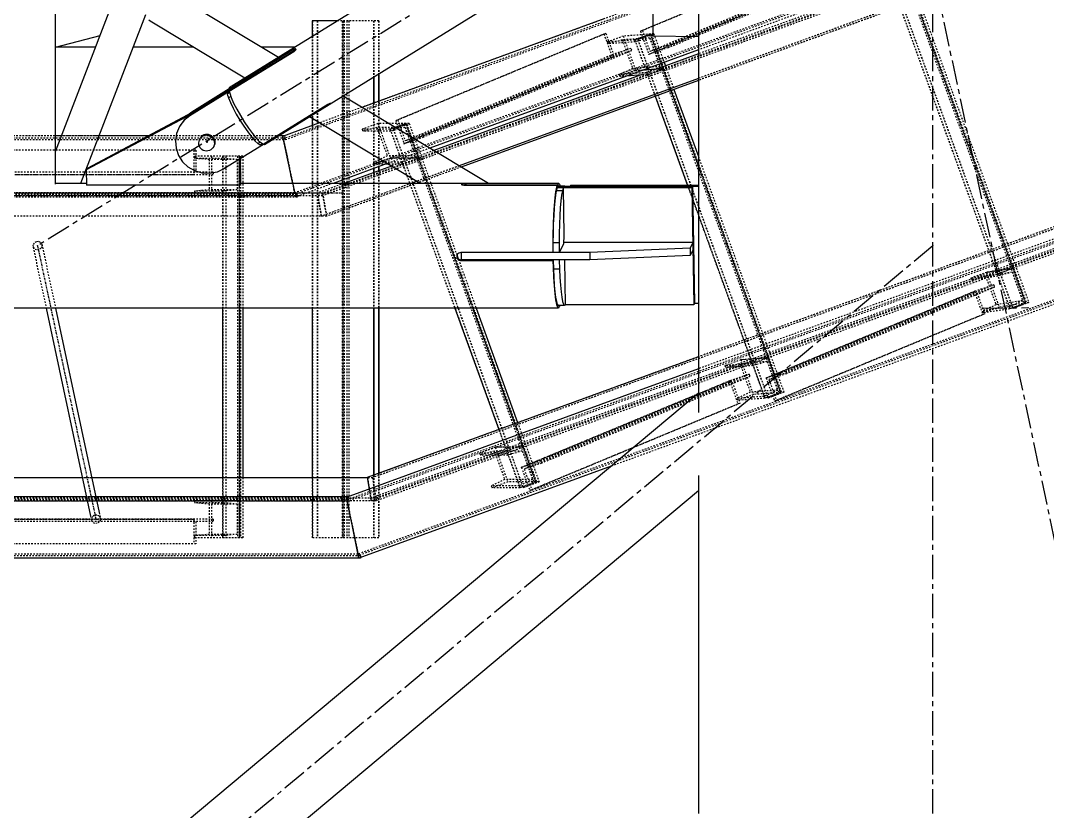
# Model space of a CAD drawing. Header units: millimetres. Extents: x 5143 to 30813, y 232 to 21408.
# Drawn here: x 11543.5 to 11877.3, y 3986.4 to 4243.5 of the extents above; entities that cross this region are included whole.
import ezdxf

# ---------------------------------------------------------------- set-up
doc = ezdxf.new("R2010")
doc.units = ezdxf.units.MM
doc.header["$LTSCALE"] = 0.25
for name, pattern in [('CENTER', [50.8, 31.75, -6.35, 6.35, -6.35]), ('XKITLINE00', [0]), ('XKITLINE02', [4, 2, -2]), ('XKITLINE03', [6, 3, -1, 1, -1])]:
    doc.linetypes.add(name, pattern=pattern)

msp = doc.modelspace()

# ---------------------------------------------------------------- linework, layer by layer
at = {"color": 8, "linetype": 'CENTER'}
for p, q in [((11840, 3985.69), (11840, 5629.8)), ((11840, 4350.27), (11549.01, 4170.27)), ((12015, 3440.27), (11840, 4260.27)), ((11604.68, 4205.13), (11604.06, 4203.91)), ((11840, 4170.27), (10096.38, 2710.27)), ((11856.09, 4150.03), (11870.92, 4150.17))]:
    msp.add_line(p, q, dxfattribs=at)
at = {"color": 8, "linetype": 'XKITLINE00'}
for p, q in [((11763.8, 4402.03), (11763.8, 4116.03)), ((11554.71, 4329.97), (11554.71, 4190.31)), ((11731.14, 4295.75), (11611.31, 4221.62)), ((11742.92, 4277.42), (11623.09, 4203.29)), ((11749.03, 4276.53), (11749.03, 4238.44)), ((11573.31, 4249.05), (11554.71, 4200.86)), ((11627.32, 4231.53), (11593.79, 4251.66)), ((11584.1, 4245.39), (11562.95, 4190.57)), ((11585.57, 4243.3), (11585.24, 4243.59)), ((11616.41, 4224.78), (11585.57, 4243.3)), ((11569.24, 4238.51), (11554.71, 4234.79)), ((11763.8, 4238.21), (11749.03, 4238.44)), ((11567.84, 4234.87), (11555.03, 4234.87)), ((11599.6, 4234.87), (11580.05, 4234.87)), ((11632.43, 4233.69), (11598.65, 4212.79)), ((11632.21, 4234.07), (11611.25, 4221.11)), ((11632.31, 4233.38), (11611.35, 4220.42)), ((11632.36, 4233.55), (11611.41, 4220.59)), ((11632.73, 4234.87), (11621.75, 4234.87)), ((11632.43, 4234.2), (11632.21, 4234.07)), ((11632.21, 4234.07), (11632.48, 4233.65)), ((11632.52, 4233.54), (11632.31, 4233.38)), ((11632.43, 4233.69), (11632.36, 4233.55)), ((11632.36, 4233.55), (11632.4, 4233.45)), ((11632.62, 4234.29), (11632.43, 4234.2)), ((11632.43, 4234.2), (11632.7, 4233.78)), ((11632.43, 4233.69), (11632.53, 4233.54)), ((11632.48, 4233.65), (11632.46, 4233.65)), ((11632.7, 4233.78), (11632.48, 4233.65)), ((11632.71, 4233.72), (11632.52, 4233.54)), ((11632.77, 4234.34), (11632.62, 4234.29)), ((11632.79, 4233.82), (11632.7, 4233.78)), ((11632.85, 4233.9), (11632.71, 4233.72)), ((11632.85, 4234.33), (11632.77, 4234.34)), ((11632.88, 4234.32), (11632.85, 4234.33)), ((11632.93, 4234.08), (11632.85, 4233.9)), ((11632.88, 4234.32), (11632.94, 4234.22)), ((11632.94, 4234.22), (11632.93, 4234.08)), ((11611.34, 4220.47), (11598.52, 4212.53)), ((11610.66, 4220.7), (11599.01, 4213.49)), ((11611.27, 4221.25), (11599.14, 4213.75)), ((11611.44, 4220.81), (11610.61, 4220.29)), ((11610.62, 4220.56), (11610.61, 4220.29)), ((11610.61, 4220.29), (11610.65, 4220.23)), ((11611.32, 4221), (11610.62, 4220.56)), ((11610.68, 4220.77), (11610.62, 4220.56)), ((11610.79, 4220.9), (11610.68, 4220.77)), ((11611.43, 4220.06), (11610.7, 4219.61)), ((11610.7, 4219.61), (11611.07, 4218.37)), ((11611.26, 4221.19), (11610.79, 4220.9)), ((11611.31, 4221.62), (11611.25, 4221.11)), ((11611.25, 4221.11), (11611.49, 4220.74)), ((11611.41, 4220.59), (11611.34, 4220.47)), ((11611.34, 4220.47), (11611.37, 4220.43)), ((11611.35, 4220.42), (11611.47, 4219.88)), ((11611.41, 4220.59), (11611.44, 4220.48)), ((11611.44, 4220.81), (11611.49, 4220.74)), ((11611.47, 4219.88), (11611.98, 4218.43)), ((11611.83, 4218.84), (11611.07, 4218.37)), ((11611.07, 4218.37), (11611.7, 4216.82)), ((11611.7, 4216.82), (11612.56, 4215.03)), ((11611.98, 4218.43), (11612.76, 4216.67)), ((11612.76, 4216.67), (11613.76, 4214.71)), ((11643.35, 4216.19), (11622.4, 4203.23)), ((11643.76, 4216.1), (11622.8, 4203.14)), ((11643.59, 4216.33), (11643.35, 4216.19)), ((11643.82, 4216.43), (11643.59, 4216.33)), ((11643.61, 4216.34), (11643.75, 4216.1)), ((11643.97, 4216.23), (11643.76, 4216.1)), ((11644.03, 4216.51), (11643.82, 4216.43)), ((11643.84, 4216.44), (11643.97, 4216.24)), ((11644.15, 4216.35), (11643.97, 4216.23)), ((11644.2, 4216.54), (11644.03, 4216.51)), ((11644.28, 4216.43), (11644.15, 4216.35)), ((11644.3, 4216.53), (11644.2, 4216.54)), ((11644.33, 4216.46), (11644.28, 4216.43)), ((11644.3, 4216.53), (11644.34, 4216.48)), ((11695.55, 4190.57), (11648.34, 4218.91)), ((11599.27, 4213.21), (11564.85, 4194.92)), ((11599.54, 4213.73), (11565.12, 4195.45)), ((11598.52, 4212.53), (11596.61, 4211)), ((11598.65, 4212.79), (11596.75, 4211.27)), ((11599.14, 4213.75), (11598.3, 4213.07)), ((11598.65, 4212.79), (11598.52, 4212.53)), ((11599.01, 4213.49), (11598.87, 4213.38)), ((11599.14, 4213.75), (11599.01, 4213.49)), ((11599.54, 4213.73), (11599.27, 4213.21)), ((11599.42, 4213.27), (11599.27, 4213.21)), ((11601.27, 4214.41), (11599.54, 4213.73)), ((11612.56, 4215.03), (11613.61, 4213.09)), ((11613.61, 4213.09), (11614.79, 4211.08)), ((11613.76, 4214.71), (11614.93, 4212.63)), ((11614.93, 4212.63), (11616.22, 4210.54)), ((11595.14, 4209.06), (11594.19, 4206.82)), ((11596.61, 4211), (11595.14, 4209.06)), ((11595.27, 4209.32), (11595.14, 4209.06)), ((11596.75, 4211.27), (11595.27, 4209.32)), ((11596.75, 4211.27), (11596.61, 4211)), ((11614.79, 4211.08), (11616.05, 4209.13)), ((11616.05, 4209.13), (11617.32, 4207.31)), ((11616.22, 4210.54), (11617.55, 4208.55)), ((11673.4, 4190.57), (11637.43, 4212.16)), ((11594.19, 4206.82), (11593.81, 4204.41)), ((11602.19, 4205.64), (11601.86, 4205.27)), ((11602.19, 4205.64), (11601.86, 4205.27)), ((11602.26, 4205.78), (11601.93, 4205.41)), ((11602.52, 4205.81), (11602.12, 4205.5)), ((11602.59, 4205.95), (11602.19, 4205.64)), ((11602.59, 4205.95), (11602.19, 4205.64)), ((11602.66, 4206.09), (11602.26, 4205.78)), ((11602.97, 4206.03), (11602.52, 4205.81)), ((11602.59, 4205.95), (11602.52, 4205.81)), ((11603.04, 4206.17), (11602.59, 4205.95)), ((11603.04, 4206.17), (11602.59, 4205.95)), ((11602.66, 4206.09), (11602.59, 4205.95)), ((11603.11, 4206.31), (11602.66, 4206.09)), ((11603.46, 4206.16), (11602.97, 4206.03)), ((11603.53, 4206.3), (11603.04, 4206.17)), ((11603.53, 4206.3), (11603.04, 4206.17)), ((11603.6, 4206.44), (11603.11, 4206.31)), ((11603.96, 4206.19), (11603.46, 4206.16)), ((11604.04, 4206.33), (11603.53, 4206.3)), ((11604.04, 4206.33), (11603.53, 4206.3)), ((11604.11, 4206.47), (11603.6, 4206.44)), ((11604.47, 4206.12), (11603.96, 4206.19)), ((11604.54, 4206.26), (11604.04, 4206.33)), ((11604.54, 4206.26), (11604.04, 4206.33)), ((11604.61, 4206.4), (11604.11, 4206.47)), ((11604.95, 4205.96), (11604.47, 4206.12)), ((11605.02, 4206.1), (11604.54, 4206.26)), ((11605.02, 4206.1), (11604.54, 4206.26)), ((11605.09, 4206.24), (11604.61, 4206.4)), ((11605.39, 4205.71), (11604.95, 4205.96)), ((11605.47, 4205.85), (11605.02, 4206.1)), ((11605.47, 4205.85), (11605.02, 4206.1)), ((11605.54, 4205.99), (11605.09, 4206.24)), ((11605.78, 4205.38), (11605.39, 4205.71)), ((11605.85, 4205.52), (11605.47, 4205.85)), ((11605.85, 4205.52), (11605.47, 4205.85)), ((11605.92, 4205.66), (11605.54, 4205.99)), ((11605.92, 4205.66), (11606.24, 4205.26)), ((11617.32, 4207.31), (11618.55, 4205.71)), ((11617.55, 4208.55), (11618.87, 4206.76)), ((11618.55, 4205.71), (11619.67, 4204.43)), ((11618.87, 4206.76), (11620.1, 4205.25)), ((11593.81, 4204.41), (11594.02, 4201.97)), ((11601.39, 4204.22), (11601.33, 4203.72)), ((11601.33, 4203.72), (11601.37, 4203.22)), ((11601.37, 4203.22), (11601.51, 4202.73)), ((11601.54, 4204.69), (11601.39, 4204.22)), ((11601.51, 4202.73), (11601.74, 4202.28)), ((11601.79, 4205.13), (11601.54, 4204.69)), ((11601.74, 4202.28), (11602.05, 4201.88)), ((11602.12, 4205.5), (11601.79, 4205.13)), ((11605.78, 4205.38), (11606.1, 4204.98)), ((11605.85, 4205.52), (11606.17, 4205.12)), ((11605.85, 4205.52), (11606.17, 4205.12)), ((11606.29, 4202.57), (11606.04, 4202.14)), ((11606.17, 4205.12), (11606.1, 4204.98)), ((11606.1, 4204.98), (11606.33, 4204.53)), ((11606.24, 4205.26), (11606.17, 4205.12)), ((11606.17, 4205.12), (11606.4, 4204.67)), ((11606.17, 4205.12), (11606.4, 4204.67)), ((11606.24, 4205.26), (11606.47, 4204.81)), ((11606.45, 4203.05), (11606.29, 4202.57)), ((11606.36, 4202.71), (11606.29, 4202.57)), ((11606.33, 4204.53), (11606.46, 4204.04)), ((11606.52, 4203.19), (11606.36, 4202.71)), ((11606.52, 4203.19), (11606.36, 4202.71)), ((11606.43, 4202.85), (11606.36, 4202.71)), ((11606.4, 4204.67), (11606.54, 4204.18)), ((11606.4, 4204.67), (11606.54, 4204.18)), ((11606.59, 4203.32), (11606.43, 4202.85)), ((11606.5, 4203.54), (11606.45, 4203.05)), ((11606.46, 4204.04), (11606.5, 4203.54)), ((11606.47, 4204.81), (11606.61, 4204.32)), ((11606.58, 4203.68), (11606.52, 4203.19)), ((11606.58, 4203.68), (11606.52, 4203.19)), ((11606.54, 4204.18), (11606.58, 4203.68)), ((11606.54, 4204.18), (11606.58, 4203.68)), ((11606.65, 4203.82), (11606.59, 4203.32)), ((11606.61, 4204.32), (11606.65, 4203.82)), ((11622.42, 4203.22), (11609.6, 4195.29)), ((11620.63, 4203.51), (11619.67, 4204.43)), ((11620.1, 4205.25), (11621.19, 4204.1)), ((11621.36, 4203.96), (11620.63, 4203.51)), ((11621.37, 4203.01), (11620.63, 4203.51)), ((11622.08, 4203.37), (11621.19, 4204.1)), ((11622.02, 4203.41), (11621.37, 4203.01)), ((11622.4, 4203.23), (11622.08, 4203.37)), ((11622.41, 4203.24), (11622.42, 4203.22)), ((11622.44, 4203.26), (11622.42, 4203.22)), ((11622.64, 4203.38), (11622.8, 4203.14)), ((11623.09, 4203.29), (11622.8, 4203.14)), ((11594.02, 4201.97), (11594.82, 4199.65)), ((11594.82, 4199.65), (11596.16, 4197.57)), ((11602.44, 4201.55), (11602.05, 4201.88)), ((11602.88, 4201.3), (11602.44, 4201.55)), ((11603.36, 4201.14), (11602.88, 4201.3)), ((11603.87, 4201.07), (11603.36, 4201.14)), ((11604.37, 4201.1), (11603.87, 4201.07)), ((11604.86, 4201.23), (11604.37, 4201.1)), ((11605.31, 4201.45), (11604.86, 4201.23)), ((11605.71, 4201.76), (11605.31, 4201.45)), ((11606.04, 4202.14), (11605.71, 4201.76)), ((11597.95, 4195.86), (11596.16, 4197.57)), ((11600.1, 4194.62), (11597.95, 4195.86)), ((11614.59, 4198.38), (11614.72, 4190)), ((11614.86, 4198.55), (11614.99, 4190.52)), ((11565.12, 4195.45), (11564.85, 4194.92)), ((11564.85, 4194.92), (11564.93, 4190)), ((11602.48, 4193.92), (11600.1, 4194.62)), ((11604.95, 4193.79), (11602.48, 4193.92)), ((11607.37, 4194.26), (11604.95, 4193.79)), ((11609.6, 4195.29), (11607.37, 4194.26)), ((11564.92, 4190.57), (11554.71, 4190.57)), ((11614.72, 4190), (11564.93, 4190)), ((11614.99, 4190.52), (11614.72, 4190)), ((11718.3, 4190.57), (11614.99, 4190.57)), ((11686.83, 4190.3), (11686.76, 4190.27)), ((11686.76, 4190.27), (11686.77, 4190.17)), ((11686.88, 4190.09), (11686.77, 4190.17)), ((11687, 4190.32), (11686.83, 4190.3)), ((11687.07, 4190.01), (11686.88, 4190.09)), ((11687.24, 4190.35), (11687, 4190.32)), ((11687.33, 4189.96), (11687.07, 4190.01)), ((11687.54, 4190.37), (11687.24, 4190.35)), ((11687.64, 4189.92), (11687.33, 4189.96)), ((11687.87, 4190.38), (11687.54, 4190.37)), ((11687.98, 4189.91), (11687.64, 4189.92)), ((11688.22, 4190.38), (11687.87, 4190.38)), ((11687.87, 4190.38), (11687.88, 4189.91)), ((11717.86, 4189.91), (11687.98, 4189.91)), ((11718.1, 4190.38), (11688.22, 4190.38)), ((11688.22, 4190.38), (11688.23, 4189.91)), ((11717.67, 4189.35), (11717.38, 4187.86)), ((11717.88, 4189.12), (11717.61, 4188.14)), ((11717.86, 4189.91), (11717.67, 4189.35)), ((11717.86, 4189.91), (11717.87, 4189.09)), ((11761.92, 4189.5), (11717.87, 4189.5)), ((11719.87, 4189.12), (11717.88, 4189.12)), ((11718.3, 4190.57), (11718.1, 4190.38)), ((11718.1, 4190.38), (11718.11, 4189.56)), ((11718.4, 4189.64), (11718.1, 4189.55)), ((11718.1, 4189.55), (11718.11, 4189.5)), ((11720.1, 4189.55), (11718.1, 4189.55)), ((11718.62, 4190.27), (11718.3, 4190.57)), ((11720.39, 4189.64), (11718.4, 4189.64)), ((11718.62, 4190.27), (11718.83, 4189.64)), ((11719.87, 4189.12), (11719.61, 4188.14)), ((11719.87, 4189.12), (11720.12, 4173.75)), ((11761.7, 4189.06), (11719.87, 4189.06)), ((11720.39, 4189.64), (11720.1, 4189.55)), ((11720.1, 4189.55), (11720.1, 4189.5)), ((11720.39, 4189.64), (11720.49, 4189.5)), ((11722.27, 4189.85), (11722.09, 4189.5)), ((11763.8, 4189.5), (11722.09, 4189.5)), ((11763.8, 4189.85), (11722.27, 4189.85)), ((11761.92, 4189.5), (11761.7, 4189.06)), ((11761.7, 4189.06), (11762.31, 4151.05)), ((11761.92, 4189.5), (11762.54, 4151.49)), ((11717.12, 4185.83), (11716.89, 4183.32)), ((11717.38, 4187.86), (11717.12, 4185.83)), ((11717.36, 4186.71), (11717.14, 4184.85)), ((11717.61, 4188.14), (11717.36, 4186.71)), ((11719.61, 4188.14), (11717.61, 4188.14)), ((11719.36, 4186.71), (11719.13, 4184.85)), ((11719.61, 4188.14), (11719.36, 4186.71)), ((11716.89, 4183.32), (11716.7, 4180.42)), ((11716.94, 4182.62), (11716.78, 4180.08)), ((11717.14, 4184.85), (11716.94, 4182.62)), ((11718.93, 4182.62), (11718.77, 4180.08)), ((11719.13, 4184.85), (11718.93, 4182.62)), ((11716.7, 4180.42), (11716.57, 4177.22)), ((11716.78, 4180.08), (11716.66, 4177.28)), ((11718.77, 4180.08), (11718.65, 4177.28)), ((11716.57, 4177.22), (11716.49, 4173.8)), ((11716.66, 4177.28), (11716.58, 4174.31)), ((11718.65, 4177.28), (11718.57, 4174.31)), ((11716.49, 4173.8), (11716.46, 4170.27)), ((11716.58, 4174.31), (11716.54, 4171.23)), ((11718.57, 4174.31), (11718.53, 4171.23)), ((11720.12, 4173.75), (11719.94, 4170.85)), ((11716.46, 4170.27), (11716.47, 4168.08)), ((11716.54, 4171.23), (11716.55, 4168.12)), ((11718.53, 4171.23), (11716.54, 4171.23)), ((11718.53, 4171.23), (11718.54, 4168.12)), ((11719.94, 4170.85), (11718.54, 4168.12)), ((11761.99, 4171.29), (11719.96, 4171.29)), ((11761.09, 4169.54), (11728.51, 4168.13)), ((11761.99, 4171.29), (11761.09, 4169.54)), ((11761.09, 4169.54), (11761.13, 4167.08)), ((11761.99, 4171.29), (11762.03, 4168.83)), ((11685.31, 4167.08), (11685.26, 4166.75)), ((11685.26, 4166.75), (11685.32, 4166.39)), ((11685.44, 4167.4), (11685.31, 4167.08)), ((11685.32, 4166.39), (11685.46, 4166.07)), ((11685.41, 4167.28), (11685.37, 4166.95)), ((11685.37, 4166.95), (11685.42, 4166.6)), ((11685.49, 4167.47), (11685.41, 4167.28)), ((11685.42, 4166.6), (11685.57, 4166.28)), ((11685.65, 4167.68), (11685.44, 4167.4)), ((11685.46, 4166.07), (11685.68, 4165.8)), ((11685.57, 4166.28), (11685.79, 4166.01)), ((11685.93, 4167.9), (11685.65, 4167.68)), ((11685.96, 4165.6), (11685.68, 4165.8)), ((11686.07, 4165.8), (11685.79, 4166.01)), ((11686.25, 4168.03), (11685.93, 4167.9)), ((11686.29, 4165.46), (11685.96, 4165.6)), ((11686.4, 4165.67), (11686.07, 4165.8)), ((11686.6, 4168.08), (11686.25, 4168.03)), ((11686.4, 4165.67), (11686.29, 4165.46)), ((11686.75, 4165.63), (11686.4, 4165.67)), ((11716.47, 4168.08), (11686.6, 4168.08)), ((11686.75, 4165.63), (11686.64, 4165.42)), ((11686.68, 4168.08), (11686.72, 4165.67)), ((11718.58, 4165.67), (11686.72, 4165.67)), ((11716.59, 4165.63), (11686.75, 4165.63)), ((11688.38, 4165.67), (11688.38, 4165.63)), ((11716.55, 4168.22), (11716.47, 4168.08)), ((11716.55, 4168.13), (11716.5, 4168.13)), ((11716.59, 4165.57), (11716.52, 4165.42)), ((11718.54, 4168.12), (11716.55, 4168.12)), ((11716.59, 4165.67), (11716.59, 4165.66)), ((11718.58, 4165.66), (11716.59, 4165.66)), ((11716.59, 4165.66), (11716.68, 4162.72)), ((11728.51, 4168.13), (11718.55, 4168.13)), ((11718.59, 4165.67), (11718.58, 4165.66)), ((11718.58, 4165.66), (11718.67, 4162.72)), ((11728.55, 4165.67), (11718.59, 4165.67)), ((11720.25, 4165.67), (11720.49, 4150.99)), ((11728.51, 4168.13), (11728.55, 4165.67)), ((11761.13, 4167.08), (11728.55, 4165.67)), ((11762.03, 4168.83), (11761.13, 4167.08)), ((11686.64, 4165.42), (11686.29, 4165.46)), ((11716.52, 4165.42), (11686.64, 4165.42)), ((11716.52, 4165.42), (11716.57, 4163.33)), ((11716.57, 4163.33), (11716.7, 4160.12)), ((11718.67, 4162.72), (11716.68, 4162.72)), ((11716.68, 4162.72), (11716.81, 4159.96)), ((11718.67, 4162.72), (11718.8, 4159.96)), ((11716.7, 4160.12), (11716.89, 4157.23)), ((11716.81, 4159.96), (11716.98, 4157.47)), ((11718.8, 4159.96), (11718.97, 4157.47)), ((11716.89, 4157.23), (11717.12, 4154.72)), ((11716.98, 4157.47), (11717.18, 4155.31)), ((11718.97, 4157.47), (11719.17, 4155.31)), ((11717.12, 4154.72), (11717.38, 4152.69)), ((11717.18, 4155.31), (11717.41, 4153.53)), ((11717.38, 4152.69), (11717.67, 4151.2)), ((11717.41, 4153.53), (11717.66, 4152.18)), ((11717.66, 4152.18), (11717.93, 4151.3)), ((11719.17, 4155.31), (11719.4, 4153.53)), ((11719.4, 4153.53), (11719.66, 4152.18)), ((11719.66, 4152.18), (11719.93, 4151.3)), ((11718.3, 4149.97), (10454.11, 4149.97)), ((11717.67, 4151.2), (11717.98, 4150.28)), ((11717.93, 4151.3), (11718.21, 4150.9)), ((11718.3, 4149.97), (11717.98, 4150.28)), ((11720.21, 4150.9), (11718.21, 4150.9)), ((11718.5, 4150.17), (11718.3, 4149.97)), ((11718.49, 4150.9), (11718.5, 4150.17)), ((11718.74, 4150.64), (11718.49, 4150.64)), ((11718.74, 4150.9), (11718.74, 4150.64)), ((11718.83, 4150.9), (11718.74, 4150.64)), ((11719.93, 4151.3), (11720.21, 4150.9)), ((11720.49, 4150.99), (11720.21, 4150.9)), ((11762.31, 4151.05), (11720.49, 4151.05)), ((11762.54, 4151.49), (11762.31, 4151.05)), ((11763.8, 4151.49), (11762.54, 4151.49)), ((11763.8, 4122.36), (10108.48, 2736.29)), ((11763.8, 4095.57), (11763.8, 3985.69)), ((11763.8, 4090.58), (10139.31, 2730.33))]:
    msp.add_line(p, q, dxfattribs=at)
at = {"color": 3, "linetype": 'XKITLINE02'}
for p, q in [((11883.63, 4299.04), (11640.65, 4210.23)), ((11883.6, 4297.56), (11628.99, 4204.5)), ((11883.77, 4298.19), (11629.44, 4205.23)), ((11886.55, 4280.28), (11632.6, 4187.47)), ((11886.91, 4279.85), (11633.27, 4187.15)), ((11894.41, 4279.45), (11640.14, 4186.53)), ((11895.35, 4280.08), (11641.67, 4187.37)), ((11895.46, 4279.26), (11641.69, 4186.52)), ((11894.13, 4280.3), (11763.8, 4232.67)), ((11887.06, 4279), (11763.8, 4233.95)), ((11895.87, 4272.95), (11763.8, 4224.69)), ((11895.92, 4272.94), (11763.8, 4224.66)), ((11897.03, 4272.74), (11763.8, 4224.05)), ((11897.08, 4272.73), (11763.8, 4224.02)), ((11812.65, 4268.16), (11744.98, 4240.02)), ((11813.28, 4268.37), (11745.61, 4240.23)), ((11822.64, 4266.28), (11865.03, 4149.77)), ((11822.7, 4266.29), (11865.09, 4149.78)), ((11823.61, 4266.43), (11866, 4149.92)), ((11823.67, 4266.44), (11866.06, 4149.93)), ((11827.22, 4267.94), (11869.61, 4151.43)), ((11827.79, 4268.16), (11870.17, 4151.65)), ((11828.07, 4268.07), (11870.46, 4151.56)), ((11828.82, 4268.32), (11871.21, 4151.81)), ((11821.4, 4263.53), (11753.73, 4235.39)), ((11821.67, 4262.77), (11754, 4234.63)), ((11815.37, 4260.64), (11747.71, 4232.5)), ((11815.73, 4261.6), (11748.07, 4233.46)), ((11638.38, 4243.37), (11638.38, 4075.37)), ((11639.93, 4243.37), (11639.93, 4075.37)), ((11640.02, 4243.37), (11640.02, 4075.37)), ((11659.94, 4243.37), (11646.46, 4243.37)), ((11648.02, 4243.37), (11648.02, 4075.37)), ((11648.66, 4243.37), (11648.66, 4075.37)), ((11649.56, 4243.37), (11649.56, 4075.37)), ((11650.21, 4243.37), (11650.21, 4075.37)), ((11658.21, 4243.37), (11658.21, 4225.02)), ((11658.3, 4243.37), (11658.3, 4225.07)), ((11659.85, 4243.37), (11659.85, 4226.03)), ((11659.94, 4243.37), (11659.94, 4226.08)), ((11733.11, 4239.09), (11665.44, 4210.94)), ((11733.74, 4239.3), (11666.07, 4211.16)), ((11733.74, 4239.3), (11733.11, 4239.09)), ((11733.11, 4239.09), (11735.83, 4231.57)), ((11733.74, 4239.3), (11736.19, 4232.53)), ((11748.24, 4239.09), (11739.38, 4238.44)), ((11748.24, 4239.09), (11743.09, 4237.21)), ((11748.24, 4239.09), (11743.09, 4237.21)), ((11749.3, 4239.17), (11744.15, 4237.29)), ((11745.61, 4240.23), (11744.98, 4240.02)), ((11744.98, 4240.02), (11747.71, 4232.5)), ((11745.61, 4240.23), (11748.07, 4233.46)), ((11749.3, 4239.17), (11748.24, 4239.09)), ((11748.24, 4239.09), (11751.71, 4229.53)), ((11748.24, 4239.09), (11751.71, 4229.53)), ((11749.3, 4239.17), (11752.67, 4229.88)), ((11638.29, 4238.31), (11638.29, 4211.65)), ((11739.38, 4238.44), (11734.24, 4236.55)), ((11743.09, 4237.21), (11734.24, 4236.55)), ((11734.24, 4236.55), (11734.47, 4235.92)), ((11739.09, 4237.2), (11734.47, 4235.92)), ((11743.32, 4236.57), (11734.47, 4235.92)), ((11747.95, 4237.85), (11739.09, 4237.2)), ((11739.09, 4237.2), (11742.46, 4227.92)), ((11739.38, 4238.44), (11743.48, 4227.16)), ((11743.09, 4237.21), (11749.75, 4218.89)), ((11743.15, 4237.21), (11743.09, 4237.21)), ((11743.09, 4237.21), (11743.32, 4236.57)), ((11747.68, 4238.86), (11743.15, 4237.21)), ((11743.15, 4237.21), (11785.46, 4120.7)), ((11747.95, 4237.85), (11743.32, 4236.57)), ((11748.55, 4238.92), (11744.09, 4237.28)), ((11744.15, 4237.29), (11744.09, 4237.28)), ((11744.09, 4237.28), (11786.41, 4120.77)), ((11744.15, 4237.29), (11786.47, 4120.77)), ((11748.55, 4238.92), (11747.68, 4238.86)), ((11747.68, 4238.86), (11789.99, 4122.34)), ((11747.95, 4237.85), (11751.32, 4228.58)), ((11748.55, 4238.92), (11790.86, 4122.4)), ((11736.19, 4232.53), (11668.52, 4204.39)), ((11741.85, 4234.45), (11674.19, 4206.31)), ((11742.13, 4233.7), (11674.46, 4205.56)), ((11742.13, 4233.7), (11735.83, 4231.57)), ((11741.85, 4234.45), (11736.19, 4232.53)), ((11741.85, 4234.45), (11742.13, 4233.7)), ((11754, 4234.63), (11747.71, 4232.5)), ((11753.73, 4235.39), (11748.07, 4233.46)), ((11753.73, 4235.39), (11754, 4234.63)), ((11735.83, 4231.57), (11668.17, 4203.43)), ((11742.46, 4227.92), (11738.1, 4225.92)), ((11746.95, 4226.57), (11738.1, 4225.92)), ((11738.1, 4225.92), (11738.33, 4225.28)), ((11743.48, 4227.16), (11738.33, 4225.28)), ((11751.32, 4228.58), (11742.46, 4227.92)), ((11745.67, 4227.32), (11743.48, 4227.16)), ((11750.51, 4227.82), (11744.9, 4225.77)), ((11747.19, 4225.93), (11745.41, 4225.8)), ((11751.32, 4228.58), (11746.95, 4226.57)), ((11746.95, 4226.57), (11747.19, 4225.93)), ((11752.33, 4227.82), (11747.19, 4225.93)), ((11752.33, 4227.82), (11750.56, 4227.68)), ((11752.12, 4228.4), (11754.89, 4220.77)), ((11752.12, 4228.4), (11752.33, 4227.82)), ((11753.08, 4228.75), (11755.86, 4221.12)), ((11740.52, 4225.44), (11738.33, 4225.28)), ((11658.21, 4216.65), (11658.21, 4195.36)), ((11658.3, 4216.68), (11658.3, 4195.39)), ((11659.85, 4217.25), (11659.85, 4195.95)), ((11659.94, 4217.28), (11659.94, 4195.99)), ((11638.29, 4209.37), (11638.29, 4149.97)), ((11659.63, 4210.02), (11654.48, 4208.14)), ((11668.72, 4210.02), (11659.63, 4210.02)), ((11659.63, 4210.02), (11663.71, 4198.74)), ((11668.72, 4210.02), (11663.58, 4208.14)), ((11668.72, 4210.02), (11663.58, 4208.14)), ((11668.16, 4209.78), (11663.64, 4208.14)), ((11669.06, 4209.78), (11664.6, 4208.14)), ((11669.81, 4210.02), (11664.67, 4208.14)), ((11666.07, 4211.16), (11665.44, 4210.94)), ((11665.44, 4210.94), (11668.17, 4203.43)), ((11666.07, 4211.16), (11668.52, 4204.39)), ((11668.16, 4209.78), (11710.4, 4093.26)), ((11669.06, 4209.78), (11668.16, 4209.78)), ((11668.72, 4210.02), (11690.49, 4149.97)), ((11669.81, 4210.02), (11668.72, 4210.02)), ((11668.72, 4210.02), (11672.81, 4198.74)), ((11669.06, 4209.78), (11711.3, 4093.26)), ((11669.81, 4210.02), (11691.58, 4149.97)), ((11628.62, 4206.07), (10771.91, 4206.07)), ((11554.71, 4206.07), (11543.31, 4206.07)), ((11568.93, 4206.07), (11556.72, 4206.07)), ((11627.59, 4206.07), (11585.12, 4206.07)), ((11628.66, 4205.85), (11631.28, 4193.32)), ((11629.26, 4206.07), (11629.44, 4205.23)), ((11629.3, 4206.07), (11629.27, 4206.07)), ((11629.3, 4206.07), (11629.27, 4206.07)), ((11629.3, 4206.07), (11629.48, 4205.22)), ((11663.58, 4208.14), (11654.48, 4208.14)), ((11654.48, 4208.14), (11654.71, 4207.5)), ((11659.33, 4208.78), (11654.71, 4207.5)), ((11663.81, 4207.5), (11654.71, 4207.5)), ((11668.43, 4208.78), (11659.33, 4208.78)), ((11659.33, 4208.78), (11662.7, 4199.5)), ((11663.58, 4208.14), (11684.66, 4149.97)), ((11663.64, 4208.14), (11663.58, 4208.14)), ((11663.58, 4208.14), (11663.81, 4207.5)), ((11663.64, 4208.14), (11705.87, 4091.62)), ((11668.43, 4208.78), (11663.81, 4207.5)), ((11664.6, 4208.14), (11706.84, 4091.62)), ((11664.67, 4208.14), (11664.6, 4208.14)), ((11664.67, 4208.14), (11706.9, 4091.62)), ((11668.43, 4208.78), (11671.79, 4199.5)), ((11674.19, 4206.31), (11668.52, 4204.39)), ((11674.19, 4206.31), (11674.46, 4205.56)), ((11628.98, 4204.69), (10722.23, 4204.69)), ((11629.48, 4205.22), (10723.38, 4205.22)), ((11629.48, 4205.22), (11628.98, 4204.69)), ((11628.98, 4204.69), (11632.58, 4187.46)), ((11629.44, 4205.23), (11628.99, 4204.5)), ((11628.99, 4204.5), (11632.6, 4187.47)), ((11674.46, 4205.56), (11668.17, 4203.43)), ((11600.49, 4201.36), (11512.32, 4201.36)), ((11600.49, 4201.36), (11599.86, 4201.36)), ((11599.86, 4201.36), (11599.86, 4193.36)), ((11614.64, 4199.38), (11600.07, 4199.38)), ((11600.07, 4199.38), (11600.07, 4198.7)), ((11600.49, 4201.36), (11600.49, 4194.16)), ((11605.55, 4199.38), (11605.55, 4187.38)), ((11609.16, 4199.38), (11609.16, 4149.97)), ((11615.73, 4199.38), (11609.16, 4199.38)), ((11609.16, 4199.38), (11609.16, 4198.7)), ((11609.23, 4199.38), (11609.23, 4075.37)), ((11610.19, 4199.38), (11610.19, 4075.37)), ((11610.26, 4199.38), (11610.26, 4075.37)), ((11614.04, 4199.38), (11614.04, 4075.37)), ((11614.64, 4199.38), (11614.64, 4149.97)), ((11614.64, 4199.38), (11614.64, 4187.38)), ((11614.94, 4199.38), (11614.94, 4075.37)), ((11615.73, 4199.38), (11615.73, 4149.97)), ((11662.7, 4199.5), (11658.34, 4197.5)), ((11676.47, 4202.03), (11662.7, 4197)), ((11671.79, 4199.5), (11662.7, 4199.5)), ((11677.79, 4201.24), (11664.02, 4196.21)), ((11671.79, 4199.5), (11667.43, 4197.5)), ((11763.8, 4199.26), (11791.61, 4122.65)), ((11609.16, 4198.7), (11600.07, 4198.7)), ((11604.85, 4198.31), (11600.07, 4198.7)), ((11613.94, 4198.31), (11604.85, 4198.31)), ((11604.85, 4198.31), (11604.85, 4188.44)), ((11613.94, 4198.31), (11609.16, 4198.7)), ((11613.94, 4198.31), (11613.94, 4188.44)), ((11667.43, 4197.5), (11658.34, 4197.5)), ((11658.34, 4197.5), (11658.57, 4196.86)), ((11663.71, 4198.74), (11658.57, 4196.86)), ((11662.33, 4196.86), (11658.57, 4196.86)), ((11667.66, 4196.86), (11662.93, 4196.86)), ((11672.81, 4198.74), (11663.71, 4198.74)), ((11667.43, 4197.5), (11667.66, 4196.86)), ((11672.81, 4198.74), (11667.66, 4196.86)), ((11686.05, 4196.28), (11672.28, 4191.25)), ((11686.08, 4196.26), (11672.31, 4191.23)), ((11686.71, 4195.88), (11672.94, 4190.85)), ((11686.74, 4195.86), (11672.97, 4190.83)), ((11763.8, 4196.25), (11790.55, 4122.57)), ((11606.14, 4193.36), (11512.32, 4193.36)), ((11606.14, 4194.16), (11512.95, 4194.16)), ((11606.14, 4193.36), (11599.86, 4193.36)), ((11606.14, 4194.16), (11600.49, 4194.16)), ((11606.14, 4194.16), (11606.14, 4193.36)), ((11658.21, 4194.08), (11658.21, 4149.97)), ((11658.3, 4194.12), (11658.3, 4149.97)), ((11659.85, 4194.68), (11659.85, 4149.97)), ((11659.94, 4194.72), (11659.94, 4149.97)), ((11631.85, 4190.57), (11632.79, 4186.07)), ((11631.86, 4190.57), (11632.81, 4186.07)), ((11645.12, 4190.57), (11632.81, 4186.07)), ((11648.61, 4190.57), (11639.86, 4187.38)), ((11670.45, 4190.57), (11641.17, 4179.87)), ((11670.52, 4190.57), (11641.24, 4179.87)), ((11672.19, 4190.57), (11642.89, 4179.87)), ((11672.26, 4190.57), (11642.97, 4179.87)), ((11760.29, 4189.85), (11785.4, 4120.69)), ((11636.37, 4187.37), (10492, 4187.37)), ((11634.04, 4186.52), (10492.13, 4186.52)), ((11641.67, 4187.37), (10606.3, 4187.37)), ((11641.69, 4186.52), (10606.3, 4186.52)), ((11633.47, 4186.07), (10703.06, 4186.07)), ((11632.58, 4187.46), (10704.55, 4187.46)), ((11633.3, 4186.92), (10704.61, 4186.92)), ((11604.85, 4188.44), (11600.07, 4188.06)), ((11609.16, 4188.06), (11600.07, 4188.06)), ((11600.07, 4188.06), (11600.07, 4187.38)), ((11614.64, 4187.38), (11600.07, 4187.38)), ((11613.94, 4188.44), (11604.85, 4188.44)), ((11613.94, 4188.44), (11609.16, 4188.06)), ((11609.16, 4188.06), (11609.16, 4187.38)), ((11633.3, 4186.92), (11632.58, 4187.46)), ((11633.27, 4187.15), (11632.6, 4187.47)), ((11633.27, 4187.15), (11633.45, 4186.31)), ((11633.3, 4186.92), (11633.47, 4186.07)), ((11639.86, 4187.38), (11641.17, 4179.87)), ((11641.67, 4187.37), (11639.86, 4187.38)), ((11639.87, 4187.37), (11641.17, 4179.87)), ((11641.69, 4186.52), (11640.14, 4186.53)), ((11640.14, 4186.53), (11641.24, 4179.87)), ((11640.14, 4186.52), (11641.24, 4179.9)), ((11641.67, 4187.37), (11642.97, 4179.87)), ((11641.67, 4187.37), (11642.97, 4179.87)), ((11641.69, 4186.52), (11642.9, 4179.87)), ((11641.69, 4186.52), (11642.89, 4179.87)), ((11910.64, 4187.81), (11656.24, 4094.91)), ((11911.7, 4187.59), (11657.83, 4094.88)), ((11911.75, 4187.58), (11657.9, 4094.88)), ((11910.59, 4187.82), (11763.8, 4134.22)), ((11642.97, 4179.87), (10492, 4179.87)), ((11641.25, 4179.87), (11641.17, 4179.87)), ((11641.24, 4179.87), (11641.17, 4179.87)), ((11641.24, 4179.9), (11641.25, 4179.87)), ((11642.97, 4179.87), (11642.89, 4179.87)), ((11642.97, 4179.87), (11642.9, 4179.87)), ((11904.49, 4180.19), (11649.65, 4087.12)), ((11904.64, 4180.82), (11650.08, 4087.84)), ((11912.25, 4181.31), (11657.36, 4088.23)), ((11912.38, 4180.49), (11657.38, 4087.37)), ((11913.25, 4181.1), (11658.86, 4088.2)), ((11913.53, 4180.25), (11659.12, 4087.35)), ((11904.49, 4181.67), (11763.8, 4130.28)), ((11547.88, 4171.15), (11547.54, 4170.5)), ((11547.54, 4170.5), (11547.58, 4169.79)), ((11547.58, 4169.79), (11548.01, 4169.21)), ((11547.58, 4169.79), (11551.82, 4149.97)), ((11548.53, 4171.57), (11547.88, 4171.15)), ((11548.7, 4168.91), (11548.01, 4169.21)), ((11549.3, 4171.64), (11548.53, 4171.57)), ((11549.47, 4168.98), (11548.7, 4168.91)), ((11550, 4171.34), (11549.3, 4171.64)), ((11550.12, 4169.4), (11549.47, 4168.98)), ((11550, 4171.34), (11550.42, 4170.76)), ((11550.47, 4170.05), (11550.12, 4169.4)), ((11550.42, 4170.76), (11550.47, 4170.05)), ((11550.42, 4170.76), (11554.86, 4149.97)), ((11907.41, 4162.91), (11653.2, 4070.06)), ((11907.74, 4162.47), (11653.84, 4069.73)), ((11866.07, 4162.93), (11857.45, 4161.61)), ((11866.07, 4162.93), (11860.92, 4161.05)), ((11866.07, 4162.93), (11870.17, 4151.65)), ((11907.89, 4161.62), (11735.47, 4098.64)), ((11857.45, 4161.61), (11852.31, 4159.73)), ((11860.92, 4161.05), (11852.31, 4159.73)), ((11852.31, 4159.73), (11852.54, 4159.09)), ((11861.16, 4160.41), (11852.54, 4159.09)), ((11857.16, 4160.38), (11852.54, 4159.09)), ((11865.78, 4161.69), (11857.16, 4160.38)), ((11857.16, 4160.38), (11860.54, 4151.1)), ((11857.45, 4161.61), (11861.56, 4150.34)), ((11860.92, 4161.05), (11861.16, 4160.41)), ((11865.78, 4161.69), (11861.16, 4160.41)), ((11865.78, 4161.69), (11869.15, 4152.41)), ((11859.81, 4157.56), (11792.14, 4129.42)), ((11860.08, 4156.81), (11792.41, 4128.67)), ((11859.81, 4157.56), (11853.51, 4155.43)), ((11860.08, 4156.81), (11854.41, 4154.89)), ((11859.81, 4157.56), (11860.08, 4156.81)), ((11853.51, 4155.43), (11785.84, 4127.29)), ((11854.41, 4154.89), (11786.75, 4126.75)), ((11853.51, 4155.43), (11856.24, 4147.91)), ((11854.41, 4154.89), (11856.87, 4148.12)), ((11869.15, 4152.41), (11860.54, 4151.1)), ((11869.15, 4152.41), (11864.79, 4150.41)), ((11860.54, 4151.1), (11856.18, 4149.1)), ((11864.79, 4150.41), (11856.18, 4149.1)), ((11856.18, 4149.1), (11856.41, 4148.46)), ((11861.56, 4150.34), (11856.41, 4148.46)), ((11865.03, 4149.77), (11856.41, 4148.46)), ((11870.17, 4151.65), (11861.56, 4150.34)), ((11864.79, 4150.41), (11865.03, 4149.77)), ((11870.17, 4151.65), (11865.03, 4149.77)), ((11870.17, 4151.65), (11865.03, 4149.77)), ((11865.09, 4149.78), (11865.03, 4149.77)), ((11869.61, 4151.43), (11865.09, 4149.78)), ((11870.46, 4151.56), (11866, 4149.92)), ((11866.06, 4149.93), (11866, 4149.92)), ((11871.21, 4151.81), (11866.06, 4149.93)), ((11870.46, 4151.56), (11869.61, 4151.43)), ((11871.21, 4151.81), (11870.17, 4151.65)), ((11856.24, 4147.91), (11788.57, 4119.77)), ((11856.87, 4148.12), (11789.2, 4119.98)), ((11856.87, 4148.12), (11856.24, 4147.91)), ((11777.6, 4133.19), (11772.45, 4131.31)), ((11786.16, 4132.61), (11777.31, 4131.95)), ((11786.46, 4133.85), (11777.6, 4133.19)), ((11777.6, 4133.19), (11781.69, 4121.92)), ((11786.46, 4133.85), (11781.31, 4131.97)), ((11786.16, 4132.61), (11781.54, 4131.33)), ((11786.16, 4132.61), (11789.53, 4123.33)), ((11786.46, 4133.85), (11790.55, 4122.57)), ((11781.31, 4131.97), (11772.45, 4131.31)), ((11772.45, 4131.31), (11772.68, 4130.67)), ((11777.31, 4131.95), (11772.68, 4130.67)), ((11781.54, 4131.33), (11772.68, 4130.67)), ((11777.31, 4131.95), (11780.68, 4122.68)), ((11781.31, 4131.97), (11781.54, 4131.33)), ((11792.14, 4129.42), (11785.84, 4127.29)), ((11792.14, 4129.42), (11792.41, 4128.67)), ((11773.97, 4126.35), (11706.3, 4098.21)), ((11774.87, 4125.82), (11707.2, 4097.67)), ((11780.26, 4128.49), (11712.6, 4100.35)), ((11780.54, 4127.74), (11712.87, 4099.6)), ((11780.26, 4128.49), (11773.97, 4126.35)), ((11773.97, 4126.35), (11776.69, 4118.84)), ((11780.54, 4127.74), (11774.87, 4125.82)), ((11774.87, 4125.82), (11777.32, 4119.05)), ((11780.26, 4128.49), (11780.54, 4127.74)), ((11785.84, 4127.29), (11788.57, 4119.77)), ((11792.41, 4128.67), (11786.75, 4126.75)), ((11786.75, 4126.75), (11789.2, 4119.98)), ((11780.68, 4122.68), (11776.32, 4120.67)), ((11789.53, 4123.33), (11780.68, 4122.68)), ((11790.55, 4122.57), (11781.69, 4121.92)), ((11789.53, 4123.33), (11785.17, 4121.33)), ((11790.55, 4122.57), (11785.4, 4120.69)), ((11790.55, 4122.57), (11785.4, 4120.69)), ((11789.99, 4122.34), (11785.46, 4120.7)), ((11790.86, 4122.4), (11786.41, 4120.77)), ((11791.61, 4122.65), (11786.47, 4120.77)), ((11790.86, 4122.4), (11789.99, 4122.34)), ((11791.61, 4122.65), (11790.55, 4122.57)), ((11776.69, 4118.84), (11709.03, 4090.7)), ((11777.32, 4119.05), (11709.66, 4090.91)), ((11785.17, 4121.33), (11776.32, 4120.67)), ((11776.32, 4120.67), (11776.55, 4120.03)), ((11781.69, 4121.92), (11776.55, 4120.03)), ((11785.4, 4120.69), (11776.55, 4120.03)), ((11777.32, 4119.05), (11776.69, 4118.84)), ((11785.17, 4121.33), (11785.4, 4120.69)), ((11785.46, 4120.7), (11785.4, 4120.69)), ((11786.47, 4120.77), (11786.41, 4120.77)), ((11789.2, 4119.98), (11788.57, 4119.77)), ((11704.1, 4112.42), (11710.96, 4093.5)), ((11705.06, 4112.77), (11712.05, 4093.5)), ((11698.95, 4110.54), (11705.81, 4091.62)), ((11697.78, 4104.77), (11692.63, 4102.89)), ((11701.72, 4102.89), (11692.63, 4102.89)), ((11692.63, 4102.89), (11692.86, 4102.25)), ((11697.48, 4103.53), (11692.86, 4102.25)), ((11701.95, 4102.25), (11692.86, 4102.25)), ((11706.58, 4103.53), (11697.48, 4103.53)), ((11697.48, 4103.53), (11700.85, 4094.26)), ((11706.87, 4104.77), (11697.78, 4104.77)), ((11697.78, 4104.77), (11701.86, 4093.5)), ((11706.87, 4104.77), (11701.72, 4102.89)), ((11701.72, 4102.89), (11701.95, 4102.25)), ((11706.58, 4103.53), (11701.95, 4102.25)), ((11706.58, 4103.53), (11709.94, 4094.26)), ((11706.87, 4104.77), (11710.96, 4093.5)), ((11712.6, 4100.35), (11706.3, 4098.21)), ((11712.87, 4099.6), (11707.2, 4097.67)), ((11712.6, 4100.35), (11712.87, 4099.6)), ((11658.21, 4095.66), (11658.21, 4075.37)), ((11658.3, 4095.69), (11658.3, 4075.37)), ((11659.85, 4096.26), (11659.85, 4075.37)), ((11659.94, 4096.29), (11659.94, 4075.37)), ((11706.3, 4098.21), (11709.03, 4090.7)), ((11707.2, 4097.67), (11709.66, 4090.91)), ((11657.93, 4094.87), (10690.64, 4094.87)), ((11566.62, 4094.87), (11563.58, 4094.87)), ((11609.16, 4094.87), (11609.16, 4075.37)), ((11614.64, 4094.87), (11614.64, 4075.37)), ((11615.73, 4094.87), (11615.73, 4075.37)), ((11638.29, 4094.87), (11638.29, 4075.37)), ((11656.24, 4094.91), (11656.16, 4094.91)), ((11656.2, 4094.87), (11656.17, 4094.87)), ((11656.2, 4094.87), (11657.41, 4087.37)), ((11656.24, 4094.91), (11657.36, 4088.23)), ((11656.27, 4094.87), (11657.39, 4088.22)), ((11657.9, 4094.88), (11657.83, 4094.88)), ((11657.83, 4094.88), (11658.86, 4088.2)), ((11657.86, 4094.87), (11658.89, 4088.22)), ((11657.9, 4094.88), (11659.12, 4087.35)), ((11657.93, 4094.87), (11659.14, 4087.37)), ((11700.85, 4094.26), (11696.48, 4092.26)), ((11705.58, 4092.26), (11696.48, 4092.26)), ((11696.48, 4092.26), (11696.72, 4091.62)), ((11701.86, 4093.5), (11696.72, 4091.62)), ((11709.94, 4094.26), (11700.85, 4094.26)), ((11710.96, 4093.5), (11701.86, 4093.5)), ((11709.94, 4094.26), (11705.58, 4092.26)), ((11705.58, 4092.26), (11705.81, 4091.62)), ((11710.96, 4093.5), (11705.81, 4091.62)), ((11710.96, 4093.5), (11705.81, 4091.62)), ((11710.4, 4093.26), (11705.87, 4091.62)), ((11711.3, 4093.26), (11706.84, 4091.62)), ((11712.05, 4093.5), (11706.9, 4091.62)), ((11711.3, 4093.26), (11710.4, 4093.26)), ((11712.05, 4093.5), (11710.96, 4093.5)), ((11656.76, 4091.19), (11657.38, 4087.37)), ((11705.81, 4091.62), (11696.72, 4091.62)), ((11705.87, 4091.62), (11705.81, 4091.62)), ((11706.9, 4091.62), (11706.84, 4091.62)), ((11709.66, 4090.91), (11709.03, 4090.7)), ((11649.64, 4087.29), (10481.46, 4087.29)), ((11650.11, 4087.82), (10482.26, 4087.82)), ((11659.14, 4087.37), (10492, 4087.37)), ((11658.89, 4088.22), (10492.13, 4088.22)), ((11649.28, 4088.67), (10691.97, 4088.67)), ((11567.94, 4088.67), (11564.9, 4088.67)), ((11614.64, 4087.37), (11600.07, 4087.37)), ((11600.07, 4087.37), (11600.07, 4086.69)), ((11609.16, 4086.69), (11600.07, 4086.69)), ((11604.85, 4086.31), (11600.07, 4086.69)), ((11613.94, 4086.31), (11604.85, 4086.31)), ((11604.85, 4086.31), (11604.85, 4076.44)), ((11605.55, 4087.37), (11605.55, 4075.37)), ((11609.16, 4087.37), (11609.16, 4086.69)), ((11613.94, 4086.31), (11609.16, 4086.69)), ((11613.94, 4086.31), (11613.94, 4076.44)), ((11614.64, 4087.37), (11614.64, 4075.37)), ((11649.32, 4088.47), (11651.26, 4079.03)), ((11650.11, 4087.82), (11649.64, 4087.29)), ((11649.64, 4087.29), (11653.17, 4070.06)), ((11650.08, 4087.84), (11649.65, 4087.12)), ((11649.65, 4087.12), (11653.2, 4070.06)), ((11649.93, 4088.67), (11649.89, 4088.67)), ((11649.93, 4088.67), (11649.89, 4088.67)), ((11649.91, 4088.68), (11650.08, 4087.84)), ((11649.93, 4088.67), (11650.11, 4087.82)), ((11658.86, 4088.2), (11657.36, 4088.23)), ((11659.12, 4087.35), (11657.38, 4087.37)), ((11566.24, 4082.4), (11566.56, 4080.89)), ((11566.86, 4082.25), (11566.52, 4081.6)), ((11567.51, 4082.67), (11566.86, 4082.25)), ((11568.28, 4082.74), (11567.51, 4082.67)), ((11568.97, 4082.44), (11568.28, 4082.74)), ((11568.97, 4082.44), (11569.4, 4081.86)), ((11569.04, 4083.54), (11569.4, 4081.86)), ((11606.14, 4081.39), (11512.32, 4081.39)), ((11606.14, 4080.59), (11512.95, 4080.59)), ((11566.52, 4081.6), (11566.56, 4080.89)), ((11566.56, 4080.89), (11566.99, 4080.31)), ((11567.68, 4080.01), (11566.99, 4080.31)), ((11568.45, 4080.08), (11567.68, 4080.01)), ((11569.1, 4080.5), (11568.45, 4080.08)), ((11569.45, 4081.15), (11569.1, 4080.5)), ((11569.4, 4081.86), (11569.45, 4081.15)), ((11599.86, 4081.39), (11599.86, 4073.39)), ((11600.49, 4080.59), (11600.49, 4073.39)), ((11606.14, 4081.39), (11606.14, 4080.59)), ((11604.85, 4076.44), (11600.07, 4076.05)), ((11609.16, 4076.05), (11600.07, 4076.05)), ((11600.07, 4076.05), (11600.07, 4075.37)), ((11613.94, 4076.44), (11604.85, 4076.44)), ((11613.94, 4076.44), (11609.16, 4076.05)), ((11609.16, 4076.05), (11609.16, 4075.37)), ((11600.49, 4073.39), (11512.32, 4073.39)), ((11614.64, 4075.37), (11600.07, 4075.37)), ((11615.73, 4075.37), (11609.16, 4075.37)), ((11659.94, 4075.37), (11638.29, 4075.37)), ((11653.17, 4070.06), (10481.46, 4070.06)), ((11653.86, 4069.52), (10482.26, 4069.52)), ((11653.86, 4069.52), (11653.17, 4070.06)), ((11653.84, 4069.73), (11653.2, 4070.06)), ((11653.84, 4069.73), (11654.02, 4068.89)), ((11653.86, 4069.52), (11653.99, 4068.88)), ((11653.43, 4068.67), (11653.38, 4068.67))]:
    msp.add_line(p, q, dxfattribs=at)
at = {"color": 1, "linetype": 'XKITLINE03'}
for p, q in [((11870.17, 4151.65), (11827.79, 4268.16)), ((11815.37, 4260.64), (11747.71, 4232.5)), ((11648.25, 4243.37), (11648.25, 4075.37)), ((11790.55, 4122.57), (11748.24, 4239.09)), ((11735.83, 4231.57), (11668.17, 4203.43)), ((11752.33, 4227.82), (11743.48, 4227.16)), ((11710.96, 4093.5), (11668.72, 4210.02)), ((11614.64, 4075.37), (11614.64, 4199.38)), ((11672.81, 4198.74), (11663.71, 4198.74)), ((11599.86, 4193.36), (11512.32, 4193.36)), ((11648.25, 4187.37), (10493.82, 4187.37)), ((11614.64, 4187.38), (11605.55, 4187.38)), ((11549, 4170.27), (11567.98, 4081.37)), ((11866.07, 4162.93), (11857.45, 4161.61)), ((11785.84, 4127.29), (11853.51, 4155.43)), ((11786.46, 4133.85), (11777.6, 4133.19)), ((11706.3, 4098.21), (11773.97, 4126.35)), ((11706.87, 4104.77), (11697.78, 4104.77)), ((10493.82, 4087.37), (11648.25, 4087.37)), ((11614.64, 4087.37), (11605.55, 4087.37)), ((11512.32, 4081.39), (11599.86, 4081.39))]:
    msp.add_line(p, q, dxfattribs=at)
at = {"color": 7, "linetype": 'XKITLINE00'}
for p, q in [((11646.46, 4243.37), (11638.29, 4243.37)), ((11638.29, 4243.37), (11638.29, 4238.31)), ((11733.38, 4244.12), (11654.42, 4215.27)), ((11763.8, 4233.95), (11676.47, 4202.03)), ((11763.8, 4232.67), (11750.51, 4227.82)), ((11751.71, 4229.53), (11752.12, 4228.4)), ((11751.71, 4229.53), (11752.12, 4228.4)), ((11752.67, 4229.88), (11753.08, 4228.75)), ((11659.85, 4226.03), (11659.85, 4217.25)), ((11659.94, 4226.08), (11659.94, 4217.28)), ((11744.9, 4225.77), (11677.79, 4201.24)), ((11745.41, 4225.8), (11740.52, 4225.44)), ((11750.56, 4227.68), (11745.67, 4227.32)), ((11658.21, 4225.02), (11658.21, 4216.65)), ((11658.3, 4225.07), (11658.3, 4216.68)), ((11763.8, 4224.69), (11686.05, 4196.28)), ((11763.8, 4224.66), (11686.08, 4196.26)), ((11763.8, 4224.05), (11686.71, 4195.88)), ((11763.8, 4224.02), (11686.74, 4195.86)), ((11754.89, 4220.77), (11763.8, 4196.25)), ((11755.86, 4221.12), (11763.8, 4199.26)), ((11749.75, 4218.89), (11760.29, 4189.85)), ((11640.65, 4210.23), (11628.63, 4205.84)), ((11638.29, 4211.65), (11638.29, 4209.37)), ((11556.72, 4206.07), (11554.71, 4206.07)), ((11585.12, 4206.07), (11568.93, 4206.07)), ((11629.27, 4206.07), (11627.59, 4206.07)), ((11628.62, 4206.07), (11628.66, 4205.85)), ((11628.63, 4205.84), (11631.86, 4190.57)), ((11662.7, 4197), (11645.12, 4190.57)), ((11664.02, 4196.21), (11648.61, 4190.57)), ((11659.85, 4195.95), (11659.85, 4194.68)), ((11659.94, 4195.99), (11659.94, 4194.72)), ((11662.93, 4196.86), (11662.33, 4196.86)), ((11631.28, 4193.32), (11631.85, 4190.57)), ((11658.21, 4195.36), (11658.21, 4194.08)), ((11658.3, 4195.39), (11658.3, 4194.12)), ((11672.28, 4191.25), (11670.45, 4190.57)), ((11672.31, 4191.23), (11670.52, 4190.57)), ((11672.94, 4190.85), (11672.19, 4190.57)), ((11672.97, 4190.83), (11672.26, 4190.57)), ((11551.82, 4149.97), (11566.24, 4082.4)), ((11554.86, 4149.97), (11569.04, 4083.54)), ((11609.16, 4149.97), (11609.16, 4094.87)), ((11614.64, 4149.97), (11614.64, 4094.87)), ((11615.73, 4149.97), (11615.73, 4094.87)), ((11638.29, 4149.97), (11638.29, 4094.87)), ((11658.21, 4149.97), (11658.21, 4095.66)), ((11658.3, 4149.97), (11658.3, 4095.69)), ((11659.85, 4149.97), (11659.85, 4096.26)), ((11659.94, 4149.97), (11659.94, 4096.29)), ((11684.66, 4149.97), (11698.95, 4110.54)), ((11690.49, 4149.97), (11704.1, 4112.42)), ((11691.58, 4149.97), (11705.06, 4112.77)), ((11763.8, 4134.22), (11656.16, 4094.91)), ((11763.8, 4130.28), (11649.3, 4088.46)), ((11735.47, 4098.64), (11653.41, 4068.67)), ((11563.58, 4094.87), (11275.65, 4094.87)), ((11656.17, 4094.87), (11566.62, 4094.87)), ((11656.16, 4094.91), (11656.76, 4091.19)), ((11564.9, 4088.67), (11276.97, 4088.67)), ((11649.89, 4088.67), (11567.94, 4088.67)), ((11649.28, 4088.67), (11649.32, 4088.47)), ((11649.3, 4088.46), (11653.41, 4068.67)), ((11651.26, 4079.03), (11653.38, 4068.67)), ((11653.99, 4068.88), (11654.03, 4068.67)), ((11653.41, 4068.67), (10481.36, 4068.67)), ((11654.03, 4068.67), (11653.43, 4068.67))]:
    msp.add_line(p, q, dxfattribs=at)
at = {"color": 1, "linetype": 'XKITLINE00'}
for centre in [(11648.25, 4243.37), (11748.24, 4239.09), (11747.71, 4232.5), (11735.83, 4231.57), (11743.48, 4227.16), (11752.33, 4227.82), (11668.72, 4210.02), (11668.17, 4203.43), (11614.64, 4199.38), (11663.71, 4198.74), (11672.81, 4198.74), (11599.86, 4193.36), (11605.55, 4187.38), (11614.64, 4187.38), (11648.25, 4187.37), (11549, 4170.27), (11866.07, 4162.93), (11857.45, 4161.61), (11853.51, 4155.43), (11870.17, 4151.65), (11777.6, 4133.19), (11786.46, 4133.85), (11773.97, 4126.35), (11785.84, 4127.29), (11790.55, 4122.57), (11697.78, 4104.77), (11706.87, 4104.77), (11706.3, 4098.21), (11710.96, 4093.5), (11605.55, 4087.37), (11614.64, 4087.37), (11648.25, 4087.37), (11567.98, 4081.37), (11599.86, 4081.39), (11614.64, 4075.37), (11648.25, 4075.37)]:
    msp.add_circle(centre, 0.05, dxfattribs=at)
at = {"color": 8, "linetype": 'XKITLINE00'}
for centre in [(11604.06, 4203.91), (11604.68, 4205.13), (11549.01, 4170.27), (11840, 4170.27), (11856.09, 4150.03), (11870.92, 4150.17)]:
    msp.add_circle(centre, 0.05, dxfattribs=at)

doc.saveas('drawing.dxf')
